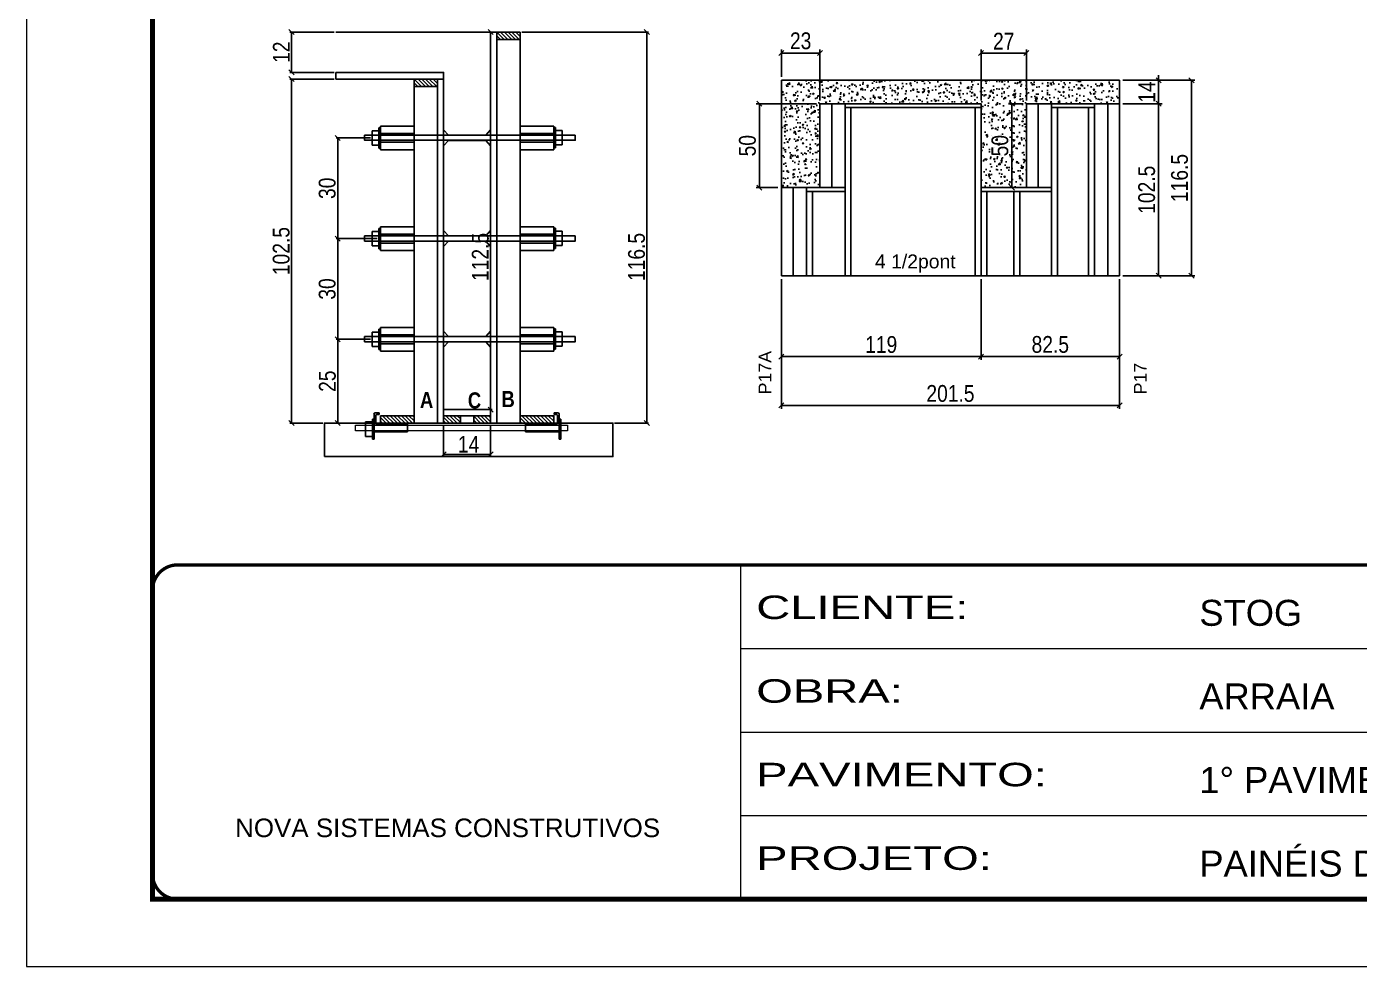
# Model space of a CAD drawing. Extents: x -3394 to 16474, y -5031 to 14397.
# Drawn here: x 5857 to 6651, y 9901 to 10461 of the extents above; entities that cross this region are included whole.
import ezdxf

# ---------------------------------------------------------------- set-up
doc = ezdxf.new("R2010")
doc.units = 0
doc.linetypes.add('CONTINUO', pattern=[0])
doc.linetypes.add('DASHED', pattern=[0.75, 0.5, -0.25])
doc.layers.get('0').update_dxf_attribs({"linetype": 'CONTINUOUS'})
doc.layers.get('Defpoints').update_dxf_attribs({"linetype": 'CONTINUOUS'})
for name, color, linetype in [('1HACHURA MADEIRAS', 1, 'CONTINUOUS'), ('barrote', 251, 'CONTINUOUS'), ('COTA', 241, 'CONTINUOUS'), ('detalhes', 4, 'CONTINUOUS'), ('NOMENCLATURA', 7, 'CONTINUOUS'), ('Painéis', 200, 'CONTINUOUS'), ('PONTALETE', 7, 'CONTINUOUS'), ('presilha', 1, 'CONTINUOUS'), ('SARR_2.2x10', 60, 'CONTINUOUS'), ('SARR_2.2x7', 40, 'CONTINUOUS'), ('SARR_3.5x7', 81, 'CONTINUOUS'), ('Tubo de PVC', 51, 'CONTINUOUS')]:
    doc.layers.add(name, color=color, linetype=linetype)
for name, color, linetype, lineweight in [('CONCRETO', 251, 'CONTINUOUS', 25), ('Folhas', 255, 'CONTINUOUS', 9), ('SARRAFO DE PRESSAO', 251, 'DASHED', 9), ('SCO-___-LAJ', 2, 'CONTINUOUS', 0)]:
    doc.layers.add(name, color=color, linetype=linetype, lineweight=lineweight)
doc.styles.add('ARIAL', font='arial.ttf')
doc.styles.add('COTA TECNICA', font='techl___.ttf', dxfattribs={"height": 10})
doc.styles.add('COTA TECNICA 2X', font='techl___.ttf', dxfattribs={"height": 10})
doc.styles.add('TECNICA', font='techb___.ttf', dxfattribs={"height": 10})
doc.styles.add('Tecnologia', font='')
doc.styles.get('Tecnologia').set_extended_font_data('Forgotten Futurist')
doc.dimstyles.new('PAINEL', dxfattribs={"dimtxt": 10, "dimasz": 3, "dimexe": 3, "dimexo": 3, "dimgap": 3, "dimtad": 1, "dimdec": 1, "dimzin": 12, "dimdsep": 46, "dimtxsty": 'COTA TECNICA', "dimblk1": 'OBLIQUE', "dimblk2": 'OBLIQUE', "dimsah": 1, "dimcen": 0.9, "dimclrd": 4, "dimclre": 4, "dimclrt": 240, "dimadec": 1, "dimazin": 3, "dimtfac": 1, "dimtdec": 1, "dimtmove": 0, "dimatfit": 3, "dimfxl": 1, "dimtolj": 1, "dimtzin": 12, "dimarcsym": 0})
doc.dimstyles.new('SECAO', dxfattribs={"dimscale": 0.333333, "dimtxt": 5, "dimasz": 9, "dimexe": 3, "dimexo": 3, "dimgap": 3, "dimtad": 1, "dimdec": 1, "dimlfac": 0.5, "dimzin": 12, "dimdsep": 46, "dimtxsty": 'COTA TECNICA 2X', "dimblk1": 'OBLIQUE', "dimblk2": 'OBLIQUE', "dimsah": 1, "dimcen": 0.9, "dimclrd": 4, "dimclre": 4, "dimclrt": 240, "dimadec": 1, "dimazin": 3, "dimtfac": 1, "dimtdec": 1, "dimtmove": 0, "dimatfit": 3, "dimfxl": 1, "dimtolj": 1, "dimtzin": 12, "dimarcsym": 0})

# ---------------------------------------------------------------- blocks, each defined once
blk = doc.blocks.new('9999999999')
at = {"color": 30, "linetype": 'CONTINUO'}
for p, q in [((98564.56, 34230.21), (98564.56, 34429.45)), ((98564.56, 34379.64), (99583.98, 34379.64)), ((98564.56, 34329.83), (99487.98, 34329.83)), ((98564.56, 34280.02), (99487.98, 34280.02))]:
    blk.add_line(p, q, dxfattribs=at)
at = {"color": 30, "linetype": 'CONTINUO', "const_width": 2}
blk.add_lwpolyline([(99583.98, 34230.21), (99583.98, 34414.45, 0.414214), (99568.98, 34429.45), (98228.98, 34429.45, 0.414214), (98213.98, 34414.45), (98213.98, 34245.21, 0.414214), (98228.98, 34230.21), (99583.98, 34230.21)], format="xyb", dxfattribs=at)
at = {"layer": 'Folhas'}
blk.add_lwpolyline([(98138.98, 34190.21), (99623.98, 34190.21), (99623.98, 35240.21), (98138.98, 35240.21)], close=True, dxfattribs=at)
at = {"layer": 'Folhas', "color": 30, "const_width": 3}
blk.add_lwpolyline([(98213.98, 34230.21), (99583.98, 34230.21), (99583.98, 35200.21), (98213.98, 35200.21)], close=True, dxfattribs=at)
at = {"color": 7, "linetype": 'Continuous', "ltscale": 5, "style": 'ARIAL'}
for s, height, p in [('STOG', 15.483, (98837.68, 34393.13)), ('ARRAIA', 15.483, (98837.68, 34343.32)), ('1° PAVIMENTO', 15.4829, (98837.68, 34293.51)), ('NOVA SISTEMAS CONSTRUTIVOS', 11.0592, (98263.19, 34267.21)), ('PAINÉIS DE LAT. VIGAS', 15.4829, (98837.68, 34243.7))]:
    blk.add_text(s, height=height, dxfattribs=at).set_placement(p)
at = {"layer": 'Folhas', "color": 7, "style": 'Tecnologia', "width": 1.5}
for s, p in [('CLIENTE:', (98573.65, 34397.17)), ('OBRA:', (98573.65, 34347.31)), ('PAVIMENTO:', (98573.65, 34297.5)), ('PROJETO:', (98573.65, 34247.69))]:
    blk.add_text(s, height=14, dxfattribs=at).set_placement(p)
blk = doc.blocks.new('_Oblique')
at = {"color": 0, "linetype": 'ByBlock', "lineweight": -2}
blk.add_line((-0.5, -0.5), (0.5, 0.5), dxfattribs=at)
blk = doc.blocks.new('*D334')
at = {"layer": 'COTA', "color": 4, "linetype": 'Continuous', "lineweight": -2, "transparency": 16777216}
for p, q in [((6306.86, 10430.86), (6306.86, 10447.09)), ((6329.86, 10445.09), (6306.86, 10445.09)), ((6329.86, 10416.86), (6329.86, 10447.09))]:
    blk.add_line(p, q, dxfattribs=at)
at = {"layer": 'Defpoints', "color": 0, "linetype": 'Continuous', "transparency": 16777216}
for p in [(6306.86, 10445.09), (6306.86, 10428.86), (6329.86, 10414.86)]:
    blk.add_point(p, dxfattribs=at)
at = {"layer": 'COTA', "color": 4, "linetype": 'Continuous', "lineweight": -2, "transparency": 16777216, "xscale": 3, "yscale": 3, "zscale": 3, "rotation": 180}
blk.add_blockref('_Oblique', (6306.86, 10445.09), dxfattribs=at)
at = {"layer": 'COTA', "color": 4, "linetype": 'Continuous', "lineweight": -2, "transparency": 16777216, "xscale": 3, "yscale": 3, "zscale": 3}
blk.add_blockref('_Oblique', (6329.86, 10445.09), dxfattribs=at)
at = {"layer": 'COTA', "color": 240, "linetype": 'Continuous', "transparency": 16777216, "insert": (6318.36, 10452.31), "char_height": 10, "attachment_point": 5, "style": 'COTA TECNICA'}
blk.add_mtext('\\A1;23', dxfattribs=at)
blk = doc.blocks.new('*D335')
at = {"layer": 'COTA', "color": 4, "linetype": 'Continuous', "lineweight": -2, "transparency": 16777216}
for p, q in [((6306.86, 10310.36), (6306.86, 10262.22)), ((6425.86, 10310.36), (6425.86, 10262.22)), ((6306.86, 10264.22), (6425.86, 10264.22))]:
    blk.add_line(p, q, dxfattribs=at)
at = {"layer": 'Defpoints', "color": 0, "linetype": 'Continuous', "transparency": 16777216}
for p in [(6306.86, 10312.36), (6425.86, 10312.36), (6425.86, 10264.22)]:
    blk.add_point(p, dxfattribs=at)
at = {"layer": 'COTA', "color": 4, "linetype": 'Continuous', "lineweight": -2, "transparency": 16777216, "xscale": 3, "yscale": 3, "zscale": 3, "rotation": 180}
blk.add_blockref('_Oblique', (6306.86, 10264.22), dxfattribs=at)
at = {"layer": 'COTA', "color": 4, "linetype": 'Continuous', "lineweight": -2, "transparency": 16777216, "xscale": 3, "yscale": 3, "zscale": 3}
blk.add_blockref('_Oblique', (6425.86, 10264.22), dxfattribs=at)
at = {"layer": 'COTA', "color": 240, "linetype": 'Continuous', "transparency": 16777216, "insert": (6366.36, 10271.31), "char_height": 10, "attachment_point": 5, "style": 'COTA TECNICA'}
blk.add_mtext('\\A1;119', dxfattribs=at)
blk = doc.blocks.new('*D336')
at = {"layer": 'COTA', "color": 4, "linetype": 'Continuous', "lineweight": -2, "transparency": 16777216}
for p, q in [((6425.86, 10310.36), (6425.86, 10262.22)), ((6508.36, 10310.36), (6508.36, 10262.22)), ((6425.86, 10264.22), (6508.36, 10264.22))]:
    blk.add_line(p, q, dxfattribs=at)
at = {"layer": 'Defpoints', "color": 0, "linetype": 'Continuous', "transparency": 16777216}
for p in [(6425.86, 10312.36), (6508.36, 10312.36), (6508.36, 10264.22)]:
    blk.add_point(p, dxfattribs=at)
at = {"layer": 'COTA', "color": 4, "linetype": 'Continuous', "lineweight": -2, "transparency": 16777216, "xscale": 3, "yscale": 3, "zscale": 3, "rotation": 180}
blk.add_blockref('_Oblique', (6425.86, 10264.22), dxfattribs=at)
at = {"layer": 'COTA', "color": 4, "linetype": 'Continuous', "lineweight": -2, "transparency": 16777216, "xscale": 3, "yscale": 3, "zscale": 3}
blk.add_blockref('_Oblique', (6508.36, 10264.22), dxfattribs=at)
at = {"layer": 'COTA', "color": 240, "linetype": 'Continuous', "transparency": 16777216, "insert": (6467.11, 10271.36), "char_height": 10, "attachment_point": 5, "style": 'COTA TECNICA'}
blk.add_mtext('\\A1;82.5', dxfattribs=at)
blk = doc.blocks.new('*D337')
at = {"layer": 'COTA', "color": 4, "linetype": 'Continuous', "lineweight": -2, "transparency": 16777216}
for p, q in [((6510.36, 10414.86), (6533.67, 10414.86)), ((6531.67, 10312.36), (6531.67, 10414.86)), ((6510.36, 10312.36), (6533.67, 10312.36))]:
    blk.add_line(p, q, dxfattribs=at)
at = {"layer": 'Defpoints', "color": 0, "linetype": 'Continuous', "transparency": 16777216}
for p in [(6508.36, 10414.86), (6531.67, 10414.86), (6508.36, 10312.36)]:
    blk.add_point(p, dxfattribs=at)
at = {"layer": 'COTA', "color": 4, "linetype": 'Continuous', "lineweight": -2, "transparency": 16777216, "xscale": 3, "yscale": 3, "zscale": 3}
for p, rotation in [((6531.67, 10414.86), 90), ((6531.67, 10312.36), 270)]:
    blk.add_blockref('_Oblique', p, dxfattribs=dict(at, rotation=rotation))
at = {"layer": 'COTA', "color": 240, "linetype": 'Continuous', "transparency": 16777216, "insert": (6524.56, 10363.61), "char_height": 10, "attachment_point": 5, "rotation": 90, "style": 'COTA TECNICA'}
blk.add_mtext('\\A1;102.5', dxfattribs=at)
blk = doc.blocks.new('*D338')
at = {"layer": 'COTA', "color": 4, "linetype": 'Continuous', "lineweight": -2, "transparency": 16777216}
for p, q in [((6510.36, 10428.86), (6533.67, 10428.86)), ((6531.67, 10428.86), (6531.67, 10431.86)), ((6531.67, 10428.86), (6531.67, 10414.86)), ((6510.36, 10414.86), (6533.67, 10414.86)), ((6531.67, 10414.86), (6531.67, 10411.86))]:
    blk.add_line(p, q, dxfattribs=at)
at = {"layer": 'Defpoints', "color": 0, "linetype": 'Continuous', "transparency": 16777216}
for p in [(6508.36, 10428.86), (6508.36, 10414.86), (6531.67, 10414.86)]:
    blk.add_point(p, dxfattribs=at)
at = {"layer": 'COTA', "color": 4, "linetype": 'Continuous', "lineweight": -2, "transparency": 16777216, "xscale": 3, "yscale": 3, "zscale": 3}
for p, rotation in [((6531.67, 10428.86), 270), ((6531.67, 10414.86), 90)]:
    blk.add_blockref('_Oblique', p, dxfattribs=dict(at, rotation=rotation))
at = {"layer": 'COTA', "color": 240, "linetype": 'Continuous', "transparency": 16777216, "insert": (6524.6, 10421.86), "char_height": 10, "attachment_point": 5, "rotation": 90, "style": 'COTA TECNICA'}
blk.add_mtext('\\A1;14', dxfattribs=at)
blk = doc.blocks.new('*D339')
at = {"layer": 'COTA', "color": 4, "linetype": 'Continuous', "lineweight": -2, "transparency": 16777216}
for p, q in [((6510.36, 10428.86), (6553.24, 10428.86)), ((6551.24, 10312.36), (6551.24, 10428.86)), ((6510.36, 10312.36), (6553.24, 10312.36))]:
    blk.add_line(p, q, dxfattribs=at)
at = {"layer": 'Defpoints', "color": 0, "linetype": 'Continuous', "transparency": 16777216}
for p in [(6508.36, 10428.86), (6551.24, 10428.86), (6508.36, 10312.36)]:
    blk.add_point(p, dxfattribs=at)
at = {"layer": 'COTA', "color": 4, "linetype": 'Continuous', "lineweight": -2, "transparency": 16777216, "xscale": 3, "yscale": 3, "zscale": 3}
for p, rotation in [((6551.24, 10428.86), 90), ((6551.24, 10312.36), 270)]:
    blk.add_blockref('_Oblique', p, dxfattribs=dict(at, rotation=rotation))
at = {"layer": 'COTA', "color": 240, "linetype": 'Continuous', "transparency": 16777216, "insert": (6544.13, 10370.61), "char_height": 10, "attachment_point": 5, "rotation": 90, "style": 'COTA TECNICA'}
blk.add_mtext('\\A1;116.5', dxfattribs=at)
blk = doc.blocks.new('*D340')
at = {"layer": 'COTA', "color": 4, "linetype": 'Continuous', "lineweight": -2, "transparency": 16777216}
for p, q in [((6450.86, 10414.86), (6442.22, 10414.86)), ((6444.22, 10414.86), (6444.22, 10364.86)), ((6450.86, 10364.86), (6442.22, 10364.86))]:
    blk.add_line(p, q, dxfattribs=at)
at = {"layer": 'Defpoints', "color": 0, "linetype": 'Continuous', "transparency": 16777216}
for p in [(6452.86, 10414.86), (6444.22, 10364.86), (6452.86, 10364.86)]:
    blk.add_point(p, dxfattribs=at)
at = {"layer": 'COTA', "color": 4, "linetype": 'Continuous', "lineweight": -2, "transparency": 16777216, "xscale": 3, "yscale": 3, "zscale": 3}
for p, rotation in [((6444.22, 10414.86), 90), ((6444.22, 10364.86), 270)]:
    blk.add_blockref('_Oblique', p, dxfattribs=dict(at, rotation=rotation))
at = {"layer": 'COTA', "color": 240, "linetype": 'Continuous', "transparency": 16777216, "insert": (6437.11, 10389.86), "char_height": 10, "attachment_point": 5, "rotation": 90, "style": 'COTA TECNICA'}
blk.add_mtext('\\A1;50', dxfattribs=at)
blk = doc.blocks.new('*D341')
at = {"layer": 'COTA', "color": 4, "linetype": 'Continuous', "lineweight": -2, "transparency": 16777216}
for p, q in [((6425.86, 10416.86), (6425.86, 10447.09)), ((6452.86, 10445.09), (6425.86, 10445.09)), ((6452.86, 10416.86), (6452.86, 10447.09))]:
    blk.add_line(p, q, dxfattribs=at)
at = {"layer": 'Defpoints', "color": 0, "linetype": 'Continuous', "transparency": 16777216}
for p in [(6425.86, 10445.09), (6425.86, 10414.86), (6452.86, 10414.86)]:
    blk.add_point(p, dxfattribs=at)
at = {"layer": 'COTA', "color": 4, "linetype": 'Continuous', "lineweight": -2, "transparency": 16777216, "xscale": 3, "yscale": 3, "zscale": 3, "rotation": 180}
blk.add_blockref('_Oblique', (6425.86, 10445.09), dxfattribs=at)
at = {"layer": 'COTA', "color": 4, "linetype": 'Continuous', "lineweight": -2, "transparency": 16777216, "xscale": 3, "yscale": 3, "zscale": 3}
blk.add_blockref('_Oblique', (6452.86, 10445.09), dxfattribs=at)
at = {"layer": 'COTA', "color": 240, "linetype": 'Continuous', "transparency": 16777216, "insert": (6439.36, 10452.16), "char_height": 10, "attachment_point": 5, "style": 'COTA TECNICA'}
blk.add_mtext('\\A1;27', dxfattribs=at)
blk = doc.blocks.new('*D346')
at = {"layer": 'COTA', "color": 4, "linetype": 'Continuous', "lineweight": -2, "transparency": 16777216}
for p, q in [((6306.86, 10310.36), (6306.86, 10233.05)), ((6508.36, 10310.36), (6508.36, 10233.05)), ((6508.36, 10235.05), (6306.86, 10235.05))]:
    blk.add_line(p, q, dxfattribs=at)
at = {"layer": 'Defpoints', "color": 0, "linetype": 'Continuous', "transparency": 16777216}
for p in [(6306.86, 10312.36), (6508.36, 10312.36), (6306.86, 10235.05)]:
    blk.add_point(p, dxfattribs=at)
at = {"layer": 'COTA', "color": 4, "linetype": 'Continuous', "lineweight": -2, "transparency": 16777216, "xscale": 3, "yscale": 3, "zscale": 3, "rotation": 180}
blk.add_blockref('_Oblique', (6306.86, 10235.05), dxfattribs=at)
at = {"layer": 'COTA', "color": 4, "linetype": 'Continuous', "lineweight": -2, "transparency": 16777216, "xscale": 3, "yscale": 3, "zscale": 3}
blk.add_blockref('_Oblique', (6508.36, 10235.05), dxfattribs=at)
at = {"layer": 'COTA', "color": 240, "linetype": 'Continuous', "transparency": 16777216, "insert": (6407.61, 10242.16), "char_height": 10, "attachment_point": 5, "style": 'COTA TECNICA'}
blk.add_mtext('\\A1;201.5', dxfattribs=at)
blk = doc.blocks.new('*D347')
at = {"layer": 'COTA', "color": 4, "linetype": 'Continuous', "lineweight": -2, "transparency": 16777216}
for p, q in [((6327.86, 10414.86), (6291.8, 10414.86)), ((6293.8, 10414.86), (6293.8, 10364.86)), ((6304.86, 10364.86), (6291.8, 10364.86))]:
    blk.add_line(p, q, dxfattribs=at)
at = {"layer": 'Defpoints', "color": 0, "linetype": 'Continuous', "transparency": 16777216}
for p in [(6329.86, 10414.86), (6293.8, 10364.86), (6306.86, 10364.86)]:
    blk.add_point(p, dxfattribs=at)
at = {"layer": 'COTA', "color": 4, "linetype": 'Continuous', "lineweight": -2, "transparency": 16777216, "xscale": 3, "yscale": 3, "zscale": 3}
for p, rotation in [((6293.8, 10414.86), 90), ((6293.8, 10364.86), 270)]:
    blk.add_blockref('_Oblique', p, dxfattribs=dict(at, rotation=rotation))
at = {"layer": 'COTA', "color": 240, "linetype": 'Continuous', "transparency": 16777216, "insert": (6286.69, 10389.86), "char_height": 10, "attachment_point": 5, "rotation": 90, "style": 'COTA TECNICA'}
blk.add_mtext('\\A1;50', dxfattribs=at)
blk = doc.blocks.new('*D354')
at = {"layer": 'COTA', "color": 4, "lineweight": -2, "transparency": 16777216}
for p, q in [((6105.65, 10223.56), (6105.65, 10204.89)), ((6133.65, 10223.56), (6133.65, 10204.89)), ((6133.65, 10205.89), (6105.65, 10205.89))]:
    blk.add_line(p, q, dxfattribs=at)
at = {"layer": 'Defpoints', "color": 0, "transparency": 16777216}
for p in [(6105.65, 10224.56), (6133.65, 10224.56), (6105.65, 10205.89)]:
    blk.add_point(p, dxfattribs=at)
at = {"layer": 'COTA', "color": 4, "lineweight": -2, "transparency": 16777216, "xscale": 3, "yscale": 3, "zscale": 3, "rotation": 180}
blk.add_blockref('_Oblique', (6105.65, 10205.89), dxfattribs=at)
at = {"layer": 'COTA', "color": 4, "lineweight": -2, "transparency": 16777216, "xscale": 3, "yscale": 3, "zscale": 3}
blk.add_blockref('_Oblique', (6133.65, 10205.89), dxfattribs=at)
at = {"layer": 'COTA', "color": 240, "transparency": 16777216, "insert": (6120.55, 10211.96), "char_height": 10, "attachment_point": 5, "style": 'COTA TECNICA 2X'}
blk.add_mtext('\\A1;14', dxfattribs=at)
blk = doc.blocks.new('PRESILHA METÁLICA 1')
at = {"layer": 'presilha'}
for p, q in [((0, 13), (6, 13)), ((0, 13), (0, 0)), ((6, 15.5), (7.5, 15.5)), ((6, -2.5), (6, 15.5)), ((6, 13), (6, 0)), ((7.5, 10.6), (7.5, 19.9)), ((7.5, 15.5), (7.5, -2.5)), ((12, 21), (8.6, 21)), ((9, 11.6), (9, 18.9)), ((12, 19.5), (9.6, 19.5)), ((12, 21), (12, 19.5)), ((6, 0), (0, 0)), ((37.5, 4.1), (7.5, 4.1)), ((37.5, 11), (9.6, 11)), ((37.5, 11), (37.5, 4.1)), ((7.5, -2.5), (6, -2.5))]:
    blk.add_line(p, q, dxfattribs=at)
for centre, radius, start, end in [((8.6, 19.9), 1.14, 90, 180), ((9.6, 18.9), 0.57, 90, 180), ((9.6, 11.6), 0.57, 180, 270)]:
    blk.add_arc(centre, radius, start, end, dxfattribs=at)
blk = doc.blocks.new('PRESILHA METÁLICA 2')
at = {"layer": 'presilha'}
for p, q in [((-30.8, 13.5), (-30.8, 6.6)), ((-30.8, 13.5), (-2.8, 13.5)), ((-5.2, 23.5), (-5.2, 22)), ((-5.2, 23.5), (-1.9, 23.5)), ((-5.2, 22), (-2.8, 22)), ((-2.2, 14.1), (-2.2, 21.4)), ((0.8, 18), (-0.8, 18)), ((-0.8, 18), (-0.8, 0)), ((-0.8, 14.6), (-0.8, 22.4)), ((0.8, 0), (0.8, 18)), ((-30.8, 6.6), (-0.8, 6.6)), ((-0.8, 0), (0.8, 0))]:
    blk.add_line(p, q, dxfattribs=at)
for centre, radius, start, end in [((-2.8, 21.4), 0.57, 0, 90), ((-2.8, 14.1), 0.57, 270, 0), ((-1.9, 22.4), 1.14, 0, 90)]:
    blk.add_arc(centre, radius, start, end, dxfattribs=at)
blk = doc.blocks.new('*D355')
at = {"layer": 'COTA', "color": 4, "lineweight": -2, "transparency": 16777216}
for p, q in [((6040.35, 10429.56), (6014, 10429.56)), ((6015, 10429.56), (6015, 10224.56)), ((6033.59, 10224.56), (6014, 10224.56))]:
    blk.add_line(p, q, dxfattribs=at)
at = {"layer": 'Defpoints', "color": 0, "transparency": 16777216}
for p in [(6041.35, 10429.56), (6015, 10224.56), (6034.59, 10224.56)]:
    blk.add_point(p, dxfattribs=at)
at = {"layer": 'COTA', "color": 4, "lineweight": -2, "transparency": 16777216, "xscale": 3, "yscale": 3, "zscale": 3}
for p, rotation in [((6015, 10429.56), 90), ((6015, 10224.56), 270)]:
    blk.add_blockref('_Oblique', p, dxfattribs=dict(at, rotation=rotation))
at = {"layer": 'COTA', "color": 240, "transparency": 16777216, "insert": (6008.89, 10327.06), "char_height": 10, "attachment_point": 5, "rotation": 90, "style": 'COTA TECNICA 2X'}
blk.add_mtext('\\A1;102.5', dxfattribs=at)
blk = doc.blocks.new('*D356')
at = {"layer": 'COTA', "color": 4, "lineweight": -2, "transparency": 16777216}
for p, q in [((6133.65, 10232.56), (6133.65, 10457.56)), ((6127.23, 10232.56), (6134.65, 10232.56))]:
    blk.add_line(p, q, dxfattribs=at)
at = {"layer": 'Defpoints', "color": 0, "transparency": 16777216}
for p in [(6133.65, 10457.56), (6133.65, 10457.56), (6126.23, 10232.56)]:
    blk.add_point(p, dxfattribs=at)
at = {"layer": 'COTA', "color": 4, "lineweight": -2, "transparency": 16777216, "xscale": 3, "yscale": 3, "zscale": 3}
for p, rotation in [((6133.65, 10457.56), 90), ((6133.65, 10232.56), 270)]:
    blk.add_blockref('_Oblique', p, dxfattribs=dict(at, rotation=rotation))
at = {"layer": 'COTA', "color": 240, "transparency": 16777216, "insert": (6127.54, 10323.56), "char_height": 10, "attachment_point": 5, "rotation": 90, "style": 'COTA TECNICA 2X'}
blk.add_mtext('\\A1;112.5', dxfattribs=at)
blk = doc.blocks.new('*D357')
at = {"layer": 'COTA', "color": 4, "lineweight": -2, "transparency": 16777216}
for p, q in [((6040.35, 10457.56), (6014, 10457.56)), ((6015, 10433.56), (6015, 10457.56)), ((6040.35, 10433.56), (6014, 10433.56))]:
    blk.add_line(p, q, dxfattribs=at)
at = {"layer": 'Defpoints', "color": 0, "transparency": 16777216}
for p in [(6015, 10457.56), (6041.35, 10457.56), (6041.35, 10433.56)]:
    blk.add_point(p, dxfattribs=at)
at = {"layer": 'COTA', "color": 4, "lineweight": -2, "transparency": 16777216, "xscale": 3, "yscale": 3, "zscale": 3}
for p, rotation in [((6015, 10457.56), 90), ((6015, 10433.56), 270)]:
    blk.add_blockref('_Oblique', p, dxfattribs=dict(at, rotation=rotation))
at = {"layer": 'COTA', "color": 240, "transparency": 16777216, "insert": (6008.94, 10445.56), "char_height": 10, "attachment_point": 5, "rotation": 90, "style": 'COTA TECNICA 2X'}
blk.add_mtext('\\A1;12', dxfattribs=at)
blk = doc.blocks.new('*D358')
at = {"layer": 'COTA', "color": 4, "lineweight": -2, "transparency": 16777216}
for p, q in [((6152.25, 10457.56), (6227.72, 10457.56)), ((6226.72, 10224.56), (6226.72, 10457.56)), ((6207.51, 10224.56), (6227.72, 10224.56))]:
    blk.add_line(p, q, dxfattribs=at)
at = {"layer": 'Defpoints', "color": 0, "transparency": 16777216}
for p in [(6151.25, 10457.56), (6226.72, 10457.56), (6206.51, 10224.56)]:
    blk.add_point(p, dxfattribs=at)
at = {"layer": 'COTA', "color": 4, "lineweight": -2, "transparency": 16777216, "xscale": 3, "yscale": 3, "zscale": 3}
for p, rotation in [((6226.72, 10457.56), 90), ((6226.72, 10224.56), 270)]:
    blk.add_blockref('_Oblique', p, dxfattribs=dict(at, rotation=rotation))
at = {"layer": 'COTA', "color": 240, "transparency": 16777216, "insert": (6220.61, 10323.56), "char_height": 10, "attachment_point": 5, "rotation": 90, "style": 'COTA TECNICA 2X'}
blk.add_mtext('\\A1;116.5', dxfattribs=at)
blk = doc.blocks.new('*D359')
at = {"layer": 'COTA', "color": 4, "lineweight": -2, "transparency": 16777216}
for p, q in [((6062.05, 10274.47), (6041.52, 10274.47)), ((6042.52, 10224.56), (6042.52, 10274.47)), ((6067.05, 10224.56), (6041.52, 10224.56))]:
    blk.add_line(p, q, dxfattribs=at)
at = {"layer": 'Defpoints', "color": 0, "transparency": 16777216}
for p in [(6042.52, 10274.47), (6063.05, 10274.47, 0), (6068.05, 10224.56)]:
    blk.add_point(p, dxfattribs=at)
at = {"layer": 'COTA', "color": 4, "lineweight": -2, "transparency": 16777216, "xscale": 3, "yscale": 3, "zscale": 3}
for p, rotation in [((6042.52, 10274.47), 90), ((6042.52, 10224.56), 270)]:
    blk.add_blockref('_Oblique', p, dxfattribs=dict(at, rotation=rotation))
at = {"layer": 'COTA', "color": 240, "transparency": 16777216, "insert": (6036.41, 10249.52), "char_height": 10, "attachment_point": 5, "rotation": 90, "style": 'COTA TECNICA 2X'}
blk.add_mtext('\\A1;25', dxfattribs=at)
blk = doc.blocks.new('*D352')
at = {"layer": 'COTA', "color": 4, "lineweight": -2, "transparency": 16777216}
for p, q in [((6066.05, 10334.47), (6041.52, 10334.47)), ((6042.52, 10274.47), (6042.52, 10334.47)), ((6062.05, 10274.47), (6041.52, 10274.47))]:
    blk.add_line(p, q, dxfattribs=at)
at = {"layer": 'Defpoints', "color": 0, "transparency": 16777216}
for p in [(6042.52, 10334.47), (6067.05, 10334.47, 0), (6063.05, 10274.47, 0)]:
    blk.add_point(p, dxfattribs=at)
at = {"layer": 'COTA', "color": 4, "lineweight": -2, "transparency": 16777216, "xscale": 3, "yscale": 3, "zscale": 3}
for p, rotation in [((6042.52, 10334.47), 90), ((6042.52, 10274.47), 270)]:
    blk.add_blockref('_Oblique', p, dxfattribs=dict(at, rotation=rotation))
at = {"layer": 'COTA', "color": 240, "transparency": 16777216, "insert": (6036.3, 10304.47), "char_height": 10, "attachment_point": 5, "rotation": 90, "style": 'COTA TECNICA 2X'}
blk.add_mtext('\\A1;30', dxfattribs=at)
blk = doc.blocks.new('*D353')
at = {"layer": 'COTA', "color": 4, "lineweight": -2, "transparency": 16777216}
for p, q in [((6062.05, 10394.47), (6041.52, 10394.47)), ((6042.52, 10334.47), (6042.52, 10394.47)), ((6066.05, 10334.47), (6041.52, 10334.47))]:
    blk.add_line(p, q, dxfattribs=at)
at = {"layer": 'Defpoints', "color": 0, "transparency": 16777216}
for p in [(6042.52, 10394.47), (6063.05, 10394.47, 0), (6067.05, 10334.47, 0)]:
    blk.add_point(p, dxfattribs=at)
at = {"layer": 'COTA', "color": 4, "lineweight": -2, "transparency": 16777216, "xscale": 3, "yscale": 3, "zscale": 3}
for p, rotation in [((6042.52, 10394.47), 90), ((6042.52, 10334.47), 270)]:
    blk.add_blockref('_Oblique', p, dxfattribs=dict(at, rotation=rotation))
at = {"layer": 'COTA', "color": 240, "transparency": 16777216, "insert": (6036.3, 10364.47), "char_height": 10, "attachment_point": 5, "rotation": 90, "style": 'COTA TECNICA 2X'}
blk.add_mtext('\\A1;30', dxfattribs=at)

msp = doc.modelspace()

# ---------------------------------------------------------------- hatches: boundary and pattern name
at = {"layer": 'COTA', "linetype": 'Continuous'}
h = msp.add_hatch(dxfattribs=at)
h.set_pattern_fill('AR-CONC', color=256, scale=0.05)
h.set_pattern_definition([(50, (-63, 0), (9.1092334, -0.7969543), [0.9525, -10.4775]), (355, (-63, 0), (-1.762171, 9.552842), [0.762, -8.382029]), (100.451445, (-62.241, -0.066), (7.3470624, 8.7558876), [0.8095004, -8.904512]), (46.1842, (-63, 2.54), (13.553952, -2.102116), [1.42875, -15.71625]), (96.63556, (-61.87, 2.365), (11.870207, 12.371306), [1.214251, -13.35678]), (351.18415, (-63, 2.54), (11.870207, 12.371306), [1.142998, -12.572987]), (21, (-61.73, 1.905), (7.5807196, -5.11326), [0.9525, -10.4775]), (326, (-61.73, 1.905), (3.0901014, 9.209398), [0.762, -8.382]), (71.451445, (-61.098, 1.479), (10.670821, 4.0961384), [0.8095004, -8.904497]), (37.5, (-63, 0), (0.1544302, 4.22775194), [0, -8.2804, 0, -8.509, 0, -8.41375]), (7.5, (-63, 0), (3.3409831, 5.0090287), [0, -4.8514, 0, -8.0899, 0, -3.20675]), (327.5, (-65.832, 0), (6.7795298, -0.2864372), [0, -3.175, 0, -9.906, 0, -13.1445]), (317.5, (-67.102, 0), (7.406459, 1.2713246), [0, -4.1275, 0, -6.5786, 0, -9.3345])])
h.paths.add_polyline_path([(6306.86, 10428.86), (6306.86, 10364.86), (6329.86, 10364.86), (6329.86, 10414.86), (6425.86, 10414.86), (6425.86, 10412.66), (6425.86, 10364.86), (6452.86, 10364.86), (6452.86, 10414.86), (6508.36, 10414.86), (6508.36, 10428.86)])
at = {"layer": 'SARR_2.2x10'}
h = msp.add_hatch(dxfattribs=at)
h.set_pattern_fill('ANSI31', color=256, scale=0.5, angle=90)
h.set_pattern_definition([(135, (39165.8732, -113287.6081), (-1.122532015, -1.122532015), [])])
h.paths.add_polyline_path([(6068.05, 10228.96), (6068.05, 10224.56), (6088.05, 10224.56), (6088.05, 10228.96)])
h = msp.add_hatch(dxfattribs=at)
h.set_pattern_fill('ANSI31', color=256, scale=0.5, angle=90)
h.set_pattern_definition([(135, (39269.0732, -113287.6081), (-1.122532015, -1.122532015), [])])
h.paths.add_polyline_path([(6151.25, 10228.96), (6151.25, 10224.56), (6171.25, 10224.56), (6171.25, 10228.96)])
at = {"layer": 'SARR_2.2x7'}
h = msp.add_hatch(dxfattribs=at)
h.set_pattern_fill('ANSI31', color=256, scale=0.5, angle=90)
h.set_pattern_definition([(135, (39159.8732, -113059.0081), (-1.122532015, -1.122532015), [])])
h.paths.add_polyline_path([(6137.25, 10457.56), (6137.25, 10453.16), (6151.25, 10453.16), (6151.25, 10457.56)])
h = msp.add_hatch(dxfattribs=at)
h.set_pattern_fill('ANSI31', color=256, scale=0.5, angle=90)
h.set_pattern_definition([(135, (39110.6732, -113087.0081), (-1.122532015, -1.122532015), [])])
h.paths.add_polyline_path([(6088.05, 10429.56), (6088.05, 10425.16), (6102.05, 10425.16), (6102.05, 10429.56)])
h = msp.add_hatch(dxfattribs=at)
h.set_pattern_fill('ANSI31', color=256, scale=0.5, angle=90)
h.set_pattern_definition([(135, (39293.4732, -113287.6081), (-1.122532015, -1.122532015), [])])
h.paths.add_polyline_path([(6105.65, 10228.96), (6105.65, 10224.56), (6115.65, 10224.56), (6115.65, 10228.96)])
h = msp.add_hatch(dxfattribs=at)
h.set_pattern_fill('ANSI31', color=256, scale=0.5, angle=90)
h.set_pattern_definition([(135, (39307.4732, -113287.6081), (-1.122532015, -1.122532015), [])])
h.paths.add_polyline_path([(6123.65, 10228.96), (6123.65, 10224.56), (6133.65, 10224.56), (6133.65, 10228.96)])

# ---------------------------------------------------------------- linework, layer by layer
at = {"layer": '1HACHURA MADEIRAS', "elevation": 0}
for points in [[(6068.05, 10401.47), (6088.05, 10401.47), (6088.05, 10397.07), (6068.05, 10397.07)], [(6151.25, 10401.47), (6171.25, 10401.47), (6171.25, 10397.07), (6151.25, 10397.07)], [(6068.05, 10391.87), (6088.05, 10391.87), (6088.05, 10387.47), (6068.05, 10387.47)], [(6151.25, 10391.87), (6171.25, 10391.87), (6171.25, 10387.47), (6151.25, 10387.47)], [(6068.05, 10341.47), (6088.05, 10341.47), (6088.05, 10337.07), (6068.05, 10337.07)], [(6151.25, 10341.47), (6171.25, 10341.47), (6171.25, 10337.07), (6151.25, 10337.07)], [(6068.05, 10331.87), (6088.05, 10331.87), (6088.05, 10327.47), (6068.05, 10327.47)], [(6151.25, 10331.87), (6171.25, 10331.87), (6171.25, 10327.47), (6151.25, 10327.47)], [(6068.05, 10281.47), (6088.05, 10281.47), (6088.05, 10277.07), (6068.05, 10277.07)], [(6151.25, 10281.47), (6171.25, 10281.47), (6171.25, 10277.07), (6151.25, 10277.07)], [(6068.05, 10271.87), (6088.05, 10271.87), (6088.05, 10267.47), (6068.05, 10267.47)], [(6151.25, 10271.87), (6171.25, 10271.87), (6171.25, 10267.47), (6151.25, 10267.47)]]:
    msp.add_lwpolyline(points, close=True, dxfattribs=at)
at = {"layer": 'barrote'}
msp.add_lwpolyline([(6034.59, 10204.56), (6206.51, 10204.56), (6206.51, 10224.56), (6034.59, 10224.56)], close=True, dxfattribs=at)
at = {"layer": 'CONCRETO', "linetype": 'Continuous'}
msp.add_line((6133.65, 10457.56), (6041.35, 10457.56), dxfattribs=at)
at = {"layer": 'COTA', "linetype": 'Continuous'}
for p, q in [((6306.86, 10428.86), (6508.36, 10428.86)), ((6306.86, 10364.86), (6306.86, 10428.86)), ((6508.36, 10414.86), (6508.36, 10428.86)), ((6344.86, 10414.86), (6344.86, 10312.36))]:
    msp.add_line(p, q, dxfattribs=at)
at = {"layer": 'detalhes', "color": 250}
msp.add_line((6034.59, 10204.56), (6034.59, 10224.56), dxfattribs=at)
at = {"layer": 'Painéis', "linetype": 'Continuous'}
for p, q in [((6041.35, 10429.56), (6041.35, 10433.56)), ((6329.86, 10414.86), (6425.86, 10414.86)), ((6329.86, 10414.86), (6329.86, 10364.86)), ((6425.86, 10414.86), (6425.86, 10312.36)), ((6452.86, 10414.86), (6508.36, 10414.86)), ((6452.86, 10414.86), (6452.86, 10364.86)), ((6508.36, 10414.86), (6508.36, 10312.36)), ((6306.86, 10364.86), (6329.86, 10364.86)), ((6306.86, 10364.86), (6306.86, 10312.36)), ((6425.86, 10364.86), (6452.86, 10364.86)), ((6306.86, 10312.36), (6508.36, 10312.36))]:
    msp.add_line(p, q, dxfattribs=at)
for points in [[(6137.25, 10224.56), (6137.25, 10457.56), (6133.65, 10457.56), (6133.65, 10224.56)], [(6102.05, 10224.56), (6102.05, 10429.56), (6105.65, 10429.56), (6105.65, 10224.56)], [(6133.65, 10232.56), (6105.65, 10232.56), (6105.65, 10228.96), (6133.65, 10228.96)]]:
    msp.add_lwpolyline(points, close=True, dxfattribs=at)
at = {"layer": 'Painéis', "linetype": 'Continuous', "elevation": 0}
msp.add_lwpolyline([(6041.35, 10429.56), (6105.65, 10429.56), (6105.65, 10433.56), (6041.35, 10433.56)], dxfattribs=at)
at = {"layer": 'presilha'}
for p, q in [((6063.05, 10398.8, 0), (6067.05, 10398.8, 0)), ((6063.05, 10398.8, 0), (6063.05, 10390.14, 0)), ((6067.05, 10400.47, 0), (6068.05, 10400.47, 0)), ((6067.05, 10388.47, 0), (6067.05, 10400.47, 0)), ((6067.05, 10398.8, 0), (6067.05, 10390.14, 0)), ((6068.05, 10400.47, 0), (6068.05, 10388.47, 0)), ((6172.25, 10400.66), (6171.25, 10400.66)), ((6171.25, 10400.66), (6171.25, 10388.66)), ((6172.25, 10388.66), (6172.25, 10400.66)), ((6176.25, 10398.99), (6172.25, 10398.99)), ((6172.25, 10398.99), (6172.25, 10390.33)), ((6176.25, 10398.99), (6176.25, 10390.33)), ((6067.05, 10390.14, 0), (6063.05, 10390.14, 0)), ((6068.05, 10388.47, 0), (6067.05, 10388.47, 0)), ((6171.25, 10388.66), (6172.25, 10388.66)), ((6172.25, 10390.33), (6176.25, 10390.33)), ((6063.05, 10338.8, 0), (6067.05, 10338.8, 0)), ((6063.05, 10338.8, 0), (6063.05, 10330.14, 0)), ((6067.05, 10340.47, 0), (6068.05, 10340.47, 0)), ((6067.05, 10328.47, 0), (6067.05, 10340.47, 0)), ((6067.05, 10338.8, 0), (6067.05, 10330.14, 0)), ((6068.05, 10340.47, 0), (6068.05, 10328.47, 0)), ((6172.25, 10340.66), (6171.25, 10340.66)), ((6171.25, 10340.66), (6171.25, 10328.66)), ((6172.25, 10328.66), (6172.25, 10340.66)), ((6176.25, 10338.99), (6172.25, 10338.99)), ((6172.25, 10338.99), (6172.25, 10330.33)), ((6176.25, 10338.99), (6176.25, 10330.33)), ((6067.05, 10330.14, 0), (6063.05, 10330.14, 0)), ((6068.05, 10328.47, 0), (6067.05, 10328.47, 0)), ((6171.25, 10328.66), (6172.25, 10328.66)), ((6172.25, 10330.33), (6176.25, 10330.33)), ((6063.05, 10278.8, 0), (6067.05, 10278.8, 0)), ((6063.05, 10278.8, 0), (6063.05, 10270.14, 0)), ((6067.05, 10280.47, 0), (6068.05, 10280.47, 0)), ((6067.05, 10268.47, 0), (6067.05, 10280.47, 0)), ((6067.05, 10278.8, 0), (6067.05, 10270.14, 0)), ((6068.05, 10280.47, 0), (6068.05, 10268.47, 0)), ((6172.25, 10280.66), (6171.25, 10280.66)), ((6171.25, 10280.66), (6171.25, 10268.66)), ((6172.25, 10268.66), (6172.25, 10280.66)), ((6176.25, 10278.99), (6172.25, 10278.99)), ((6172.25, 10278.99), (6172.25, 10270.33)), ((6176.25, 10278.99), (6176.25, 10270.33)), ((6067.05, 10270.14, 0), (6063.05, 10270.14, 0)), ((6068.05, 10268.47, 0), (6067.05, 10268.47, 0)), ((6171.25, 10268.66), (6172.25, 10268.66)), ((6172.25, 10270.33), (6176.25, 10270.33))]:
    msp.add_line(p, q, dxfattribs=at)
at = {"layer": 'presilha', "elevation": 0}
for points in [[(6184.03, 10396.06), (6058.57, 10396.06), (6058.57, 10393.06), (6184.03, 10393.06)], [(6184.03, 10336.06), (6058.57, 10336.06), (6058.57, 10333.06), (6184.03, 10333.06)], [(6184.03, 10276.06), (6058.57, 10276.06), (6058.57, 10273.06), (6184.03, 10273.06)]]:
    msp.add_lwpolyline(points, close=True, dxfattribs=at)
at = {"layer": 'SARR_2.2x10', "elevation": 0}
msp.add_lwpolyline([(6068.05, 10228.96), (6088.05, 10228.96), (6088.05, 10224.56), (6068.05, 10224.56)], close=True, dxfattribs=at)
at = {"layer": 'SARR_2.2x10'}
msp.add_lwpolyline([(6151.25, 10228.96), (6171.25, 10228.96), (6171.25, 10224.56), (6151.25, 10224.56)], close=True, dxfattribs=at)
at = {"layer": 'SARR_2.2x7', "ltscale": 25}
for p, q in [((6336.86, 10414.86), (6336.86, 10364.86)), ((6459.86, 10414.86), (6459.86, 10364.86)), ((6501.36, 10414.86), (6501.36, 10312.36)), ((6313.86, 10364.86), (6313.86, 10312.36)), ((6329.86, 10364.86), (6336.86, 10364.86))]:
    msp.add_line(p, q, dxfattribs=at)
at = {"layer": 'SARR_2.2x7', "elevation": 0}
msp.add_lwpolyline([(6151.25, 10457.56), (6137.25, 10457.56), (6137.25, 10453.16), (6151.25, 10453.16)], close=True, dxfattribs=at)
at = {"layer": 'SARR_2.2x7'}
for points in [[(6102.05, 10429.56), (6088.05, 10429.56), (6088.05, 10425.16), (6102.05, 10425.16)], [(6105.65, 10228.96), (6115.65, 10228.96), (6115.65, 10224.56), (6105.65, 10224.56)], [(6123.65, 10228.96), (6133.65, 10228.96), (6133.65, 10224.56), (6123.65, 10224.56)]]:
    msp.add_lwpolyline(points, close=True, dxfattribs=at)
at = {"layer": 'SARR_2.2x7', "ltscale": 25}
for points in [[(6425.86, 10412.66), (6344.86, 10412.66), (6344.86, 10414.86), (6425.86, 10414.86)], [(6493.36, 10412.66), (6467.86, 10412.66), (6467.86, 10414.86), (6493.36, 10414.86)], [(6344.86, 10362.66), (6321.86, 10362.66), (6321.86, 10364.86), (6344.86, 10364.86)], [(6467.86, 10362.66), (6425.86, 10362.66), (6425.86, 10364.86), (6467.86, 10364.86)]]:
    msp.add_lwpolyline(points, close=True, dxfattribs=at)
at = {"layer": 'SARR_3.5x7'}
for points in [[(6137.25, 10453.16), (6151.25, 10453.16), (6151.25, 10224.56), (6137.25, 10224.56)], [(6348.36, 10312.36), (6344.86, 10312.36), (6344.86, 10412.66), (6348.36, 10412.66)], [(6425.86, 10312.36), (6422.36, 10312.36), (6422.36, 10412.66), (6425.86, 10412.66)], [(6471.36, 10312.36), (6467.86, 10312.36), (6467.86, 10412.66), (6471.36, 10412.66)], [(6493.36, 10312.36), (6489.86, 10312.36), (6489.86, 10412.66), (6493.36, 10412.66)], [(6325.36, 10312.36), (6321.86, 10312.36), (6321.86, 10362.66), (6325.36, 10362.66)], [(6429.36, 10312.36), (6425.86, 10312.36), (6425.86, 10362.66), (6429.36, 10362.66)], [(6448.86, 10312.36), (6445.36, 10312.36), (6445.36, 10362.66), (6448.86, 10362.66)]]:
    msp.add_lwpolyline(points, close=True, dxfattribs=at)
at = {"layer": 'SARR_3.5x7', "elevation": 0}
msp.add_lwpolyline([(6088.05, 10425.16), (6102.05, 10425.16), (6102.05, 10224.56), (6088.05, 10224.56)], close=True, dxfattribs=at)
at = {"layer": 'SCO-___-LAJ', "color": 1}
msp.add_lwpolyline([(6053.2, 10223.23), (6179.36, 10223.23), (6179.36, 10220.03), (6053.2, 10220.03)], close=True, dxfattribs=at)
at = {"layer": 'Tubo de PVC', "elevation": 0}
for points in [[(6105.65, 10399.3), (6105.65, 10389.82), (6108.45, 10392.97), (6130.85, 10392.97), (6133.65, 10389.82), (6133.65, 10399.3), (6130.85, 10396.15), (6108.45, 10396.15)], [(6105.65, 10339.3), (6105.65, 10329.82), (6108.45, 10332.97), (6130.85, 10332.97), (6133.65, 10329.82), (6133.65, 10339.3), (6130.85, 10336.15), (6108.45, 10336.15)], [(6105.65, 10279.3), (6105.65, 10269.82), (6108.45, 10272.97), (6130.85, 10272.97), (6133.65, 10269.82), (6133.65, 10279.3), (6130.85, 10276.15), (6108.45, 10276.15)]]:
    msp.add_lwpolyline(points, close=True, dxfattribs=at)

# ---------------------------------------------------------------- block references
at = {"layer": 'presilha', "xscale": 0.6666666666666666, "yscale": 0.6666666666666666, "zscale": 0.6666666666666666}
for name, p in [('PRESILHA METÁLICA 1', (6059.18, 10216.59)), ('PRESILHA METÁLICA 2', (6174.93, 10214.93))]:
    msp.add_blockref(name, p, dxfattribs=at)
at = {"layer": 'SARRAFO DE PRESSAO', "color": 6, "linetype": 'ByBlock'}
msp.add_blockref('9999999999', (-92281.77, -24289.38), dxfattribs=at)

# ---------------------------------------------------------------- texts
at = {"layer": 'detalhes', "style": 'TECNICA'}
for s, p in [('A', (6091.54, 10233.58)), ('C', (6120.06, 10233.27)), ('B', (6140.1, 10234.06))]:
    msp.add_text(s, height=9.6, dxfattribs=at).set_placement(p)
at = {"layer": 'NOMENCLATURA', "linetype": 'Continuous', "style": 'ARIAL'}
for s, p in [('P17A', (6300.89, 10241.68)), ('P17', (6524.49, 10241.68))]:
    msp.add_text(s, height=7.567, rotation=90, dxfattribs=at).set_placement(p)
at = {"layer": 'PONTALETE', "linetype": 'Continuous', "style": 'ARIAL'}
msp.add_text('4 1/2pont', height=8.25, dxfattribs=at).set_placement((6362.64, 10316.77))

# ---------------------------------------------------------------- dimensions: what is measured, and where the dimension line sits
at = {"layer": 'COTA'}
for base, p1, p2, angle, picture, middle in [((6015, 10457.56), (6041.35, 10433.56), (6041.35, 10457.56), 90, '*D357', (6015, 10445.56)), ((6133.65, 10457.56), (6126.23, 10232.56), (6133.65, 10457.56), 90, '*D356', (6133.65, 10323.56)), ((6226.72, 10457.56), (6206.51, 10224.56), (6151.25, 10457.56), 90, '*D358', (6226.72, 10323.56)), ((6105.65, 10205.89, 0), (6133.65, 10224.56), (6105.65, 10224.56), 180, '*D354', (6120.55, 10205.89, 0))]:
    dim = msp.add_linear_dim(base=base, p1=p1, p2=p2, angle=angle, dimstyle='SECAO', dxfattribs=at)
    dim.commit()
    dim.dimension.update_dxf_attribs({"geometry": picture, "text_midpoint": middle, "dimtype": 160})
at = {"layer": 'COTA', "linetype": 'Continuous'}
for base, p1, p2, override, picture, middle in [((6306.86, 10445.09), (6329.86, 10414.86), (6306.86, 10428.86), {"dimexe": 2, "dimexo": 2, "dimgap": 2, "dimadec": 8, "dimtix": 1, "dimatfit": 2, "dimldrblk": 'Oblique'}, '*D334', (6318.36, 10452.31)), ((6425.86, 10445.09), (6452.86, 10414.86), (6425.86, 10414.86), {"dimexe": 2, "dimexo": 2, "dimgap": 2, "dimadec": 8, "dimtix": 1, "dimatfit": 2, "dimldrblk": 'Oblique'}, '*D341', (6439.36, 10452.16)), ((6425.86, 10264.22), (6306.86, 10312.36), (6425.86, 10312.36), {"dimexe": 2, "dimexo": 2, "dimgap": 2, "dimadec": 8, "dimtix": 1, "dimatfit": 2, "dimldrblk": 'Oblique'}, '*D335', (6366.36, 10271.31)), ((6306.86, 10235.05), (6508.36, 10312.36), (6306.86, 10312.36), {"dimexe": 2, "dimexo": 2, "dimgap": 2, "dimadec": 8, "dimtix": 1, "dimatfit": 2, "dimldrblk": 'Oblique'}, '*D346', (6407.61, 10242.16)), ((6508.36, 10264.22), (6425.86, 10312.36), (6508.36, 10312.36), {"dimexe": 2, "dimexo": 2, "dimgap": 2, "dimadec": 8, "dimtix": 1, "dimtmove": 1, "dimatfit": 2, "dimldrblk": 'Oblique'}, '*D336', (6467.11, 10271.36))]:
    dim = msp.add_linear_dim(base=base, p1=p1, p2=p2, dimstyle='PAINEL', override=override, dxfattribs=at)
    dim.commit()
    dim.dimension.update_dxf_attribs({"geometry": picture, "text_midpoint": middle})
at = {"layer": 'COTA'}
for base, p1, p2, picture, middle in [((6015, 10224.56), (6041.35, 10429.56), (6034.59, 10224.56), '*D355', (6008.89, 10327.06)), ((6042.52, 10394.47), (6067.05, 10334.47, 0), (6063.05, 10394.47, 0), '*D353', (6036.3, 10364.47)), ((6042.52, 10334.47), (6063.05, 10274.47, 0), (6067.05, 10334.47, 0), '*D352', (6036.3, 10304.47)), ((6042.52, 10274.47), (6068.05, 10224.56), (6063.05, 10274.47, 0), '*D359', (6036.41, 10249.52))]:
    dim = msp.add_linear_dim(base=base, p1=p1, p2=p2, angle=90, dimstyle='SECAO', dxfattribs=at)
    dim.commit()
    dim.dimension.update_dxf_attribs({"geometry": picture, "text_midpoint": middle})
at = {"layer": 'COTA', "linetype": 'Continuous'}
for base, p1, p2, picture, middle in [((6531.67, 10414.86), (6508.36, 10428.86), (6508.36, 10414.86), '*D338', (6524.6, 10421.86)), ((6551.24, 10428.86), (6508.36, 10312.36), (6508.36, 10428.86), '*D339', (6544.13, 10370.61)), ((6293.8, 10364.86), (6329.86, 10414.86), (6306.86, 10364.86), '*D347', (6286.69, 10389.86)), ((6444.22, 10364.86), (6452.86, 10414.86), (6452.86, 10364.86), '*D340', (6437.11, 10389.86)), ((6531.67, 10414.86), (6508.36, 10312.36), (6508.36, 10414.86), '*D337', (6524.56, 10363.61))]:
    dim = msp.add_linear_dim(base=base, p1=p1, p2=p2, angle=90, dimstyle='PAINEL', override={"dimexe": 2, "dimexo": 2, "dimgap": 2, "dimadec": 8, "dimtix": 1, "dimatfit": 2, "dimldrblk": 'Oblique'}, dxfattribs=at)
    dim.commit()
    dim.dimension.update_dxf_attribs({"geometry": picture, "text_midpoint": middle})

doc.saveas('drawing.dxf')
